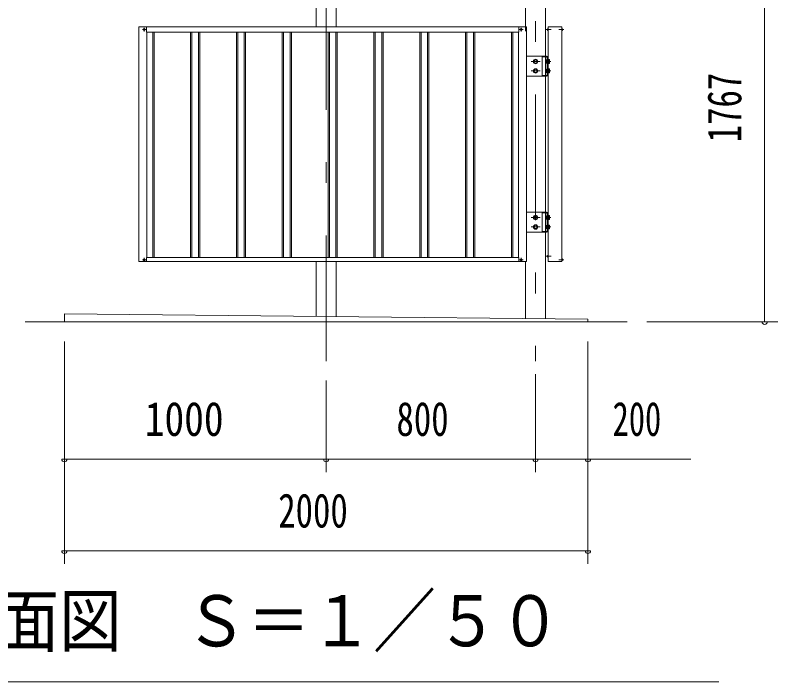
# Model space of a CAD drawing. Units: millimetres, scale not verified. Extents: x -23102 to 23102, y -10150 to 10150.
# Drawn here: x 6313 to 9226, y 470 to 3015 of the extents above; entities that cross this region are included whole.
import ezdxf
from ezdxf.enums import TextEntityAlignment as Align

# ---------------------------------------------------------------- set-up
doc = ezdxf.new("R2010")
doc.units = ezdxf.units.MM
doc.header["$LTSCALE"] = 40
doc.linetypes.add('USER3', pattern=[24, 12, -5, 2, -5])
for name, color, linetype, lineweight in [('0-2_1-0BOLD', 7, 'Continuous', 18), ('0-3_1-2CENTER', 3, 'USER3', 18), ('0-4_1-4THIN', 4, 'Continuous', 18), ('0-5_1-5DIM', 3, 'Continuous', 18)]:
    doc.layers.add(name, color=color, linetype=linetype, lineweight=lineweight)
doc.styles.add('ＭＳ ゴシック', font='')
doc.styles.get('ＭＳ ゴシック').set_extended_font_data('MS Gothic')

msp = doc.modelspace()

# ---------------------------------------------------------------- linework, layer by layer
at = {"layer": '0-2_1-0BOLD'}
for p, q in [((8262.57, 3640.64), (8262.57, 2954.67)), ((8338.87, 3619.41), (8338.87, 1856.29)), ((7538.87, 2970.67), (7538.87, 3344.67)), ((7462.57, 3236.52), (7462.57, 2970.67)), ((6785.72, 2970.67), (6785.72, 2074.67)), ((8265.72, 2970.67), (6785.72, 2970.67)), ((6805.05, 2960.88), (6804.46, 2961.49)), ((6805.05, 2960.46), (6804.46, 2959.85)), ((6805.51, 2961.34), (6804.9, 2961.93)), ((6805.51, 2960.01), (6804.9, 2959.42)), ((6805.93, 2961.34), (6806.54, 2961.93)), ((6805.93, 2960.01), (6806.54, 2959.42)), ((6806.39, 2960.88), (6806.98, 2961.49)), ((6806.39, 2960.46), (6806.98, 2959.85)), ((6814.12, 2950.67), (6814.12, 2970.67)), ((8237.32, 2950.67), (6814.12, 2950.67)), ((6815.72, 2950.67), (6815.72, 2089.67)), ((8235.72, 2950.67), (8235.72, 2089.67)), ((8237.32, 2950.67), (8237.32, 2970.67)), ((8245.05, 2960.88), (8244.46, 2961.49)), ((8245.05, 2960.46), (8244.46, 2959.85)), ((8245.51, 2961.34), (8244.9, 2961.93)), ((8245.51, 2960.01), (8244.9, 2959.42)), ((8245.93, 2961.34), (8246.54, 2961.93)), ((8245.93, 2960.01), (8246.54, 2959.42)), ((8246.39, 2960.88), (8246.98, 2961.49)), ((8246.39, 2960.46), (8246.98, 2959.85)), ((8265.72, 2970.67), (8265.72, 2074.67)), ((8348.37, 2964.17), (8347.25, 2964.07)), ((8348.37, 2957.17), (8347.25, 2957.27)), ((8348.08, 2957.17), (8348.37, 2957.17)), ((8348.37, 2970.67), (8401.37, 2970.67)), ((8348.37, 2847.17), (8348.37, 2970.67)), ((8401.37, 2964.17), (8402.49, 2964.07)), ((8401.37, 2957.17), (8402.49, 2957.27)), ((8401.66, 2957.17), (8401.37, 2957.17)), ((8325.72, 2858.67), (8265.72, 2858.67)), ((8325.72, 2858.67), (8325.72, 2782.67)), ((8342.87, 2858.67), (8326.87, 2858.67)), ((8326.87, 2856.37), (8326.87, 2858.67)), ((8342.87, 2856.37), (8326.87, 2856.37)), ((8344.57, 2854.67), (8344.57, 2786.67)), ((8346.87, 2854.67), (8346.87, 2786.67)), ((8294.22, 2842.42), (8300.72, 2846.18)), ((8300.72, 2846.18), (8307.22, 2842.42)), ((8307.22, 2842.42), (8307.22, 2834.92)), ((8338.97, 2843.57), (8339.47, 2844.45)), ((8338.97, 2833.77), (8338.97, 2843.57)), ((8339.47, 2844.45), (8342.97, 2844.45)), ((8339.47, 2841.56), (8342.97, 2841.56)), ((8339.47, 2835.79), (8342.97, 2835.79)), ((8342.97, 2832.42), (8344.57, 2832.42)), ((8348.47, 2847.17), (8346.87, 2847.17)), ((8348.47, 2830.17), (8346.87, 2830.17)), ((8348.37, 2811.17), (8348.37, 2830.17)), ((8348.47, 2830.17), (8348.47, 2847.17)), ((8353.27, 2846.18), (8348.47, 2846.18)), ((8353.27, 2842.42), (8348.47, 2842.42)), ((8353.27, 2834.92), (8348.47, 2834.92)), ((8353.27, 2831.17), (8348.47, 2831.17)), ((8353.97, 2844.97), (8353.27, 2846.18)), ((8353.97, 2832.37), (8353.27, 2831.17)), ((8353.97, 2832.37), (8353.97, 2844.97)), ((8294.22, 2806.42), (8300.72, 2810.18)), ((8300.72, 2810.18), (8307.22, 2806.42)), ((8307.22, 2806.42), (8307.22, 2798.92)), ((8338.97, 2807.57), (8338.97, 2797.77)), ((8338.97, 2797.77), (8339.47, 2796.9)), ((8339.47, 2805.56), (8342.97, 2805.56)), ((8339.47, 2799.78), (8342.97, 2799.78)), ((8339.47, 2796.9), (8342.97, 2796.9)), ((8342.97, 2808.92), (8344.57, 2808.92)), ((8348.47, 2811.17), (8346.87, 2811.17)), ((8348.47, 2794.17), (8348.47, 2811.17)), ((8353.27, 2810.18), (8348.47, 2810.18)), ((8353.27, 2806.42), (8348.47, 2806.42)), ((8353.27, 2798.92), (8348.47, 2798.92)), ((8353.97, 2808.97), (8353.27, 2810.18)), ((8353.97, 2796.37), (8353.27, 2795.17)), ((8353.97, 2796.37), (8353.97, 2808.97)), ((8325.72, 2782.67), (8265.72, 2782.67)), ((8326.87, 2782.67), (8326.87, 2784.97)), ((8342.87, 2784.97), (8326.87, 2784.97)), ((8342.87, 2782.67), (8326.87, 2782.67)), ((8348.47, 2794.17), (8346.87, 2794.17)), ((8348.37, 2074.67), (8348.37, 2794.17)), ((8353.27, 2795.17), (8348.47, 2795.17)), ((8325.72, 2262.67), (8265.72, 2262.67)), ((8294.22, 2246.42), (8300.72, 2250.18)), ((8300.72, 2250.18), (8307.22, 2246.42)), ((8307.22, 2246.42), (8307.22, 2238.92)), ((8325.72, 2262.67), (8325.72, 2186.67)), ((8342.87, 2262.67), (8326.87, 2262.67)), ((8326.87, 2260.37), (8326.87, 2262.67)), ((8342.87, 2260.37), (8326.87, 2260.37)), ((8338.97, 2247.57), (8339.47, 2248.45)), ((8338.97, 2237.77), (8338.97, 2247.57)), ((8339.47, 2248.45), (8342.97, 2248.45)), ((8339.47, 2245.56), (8342.97, 2245.56)), ((8344.57, 2258.67), (8344.57, 2190.67)), ((8346.87, 2258.67), (8346.87, 2190.67)), ((8348.47, 2251.17), (8346.87, 2251.17)), ((8348.47, 2234.17), (8348.47, 2251.17)), ((8353.27, 2250.18), (8348.47, 2250.18)), ((8353.27, 2246.42), (8348.47, 2246.42)), ((8353.97, 2248.97), (8353.27, 2250.18)), ((8353.97, 2236.37), (8353.97, 2248.97)), ((8294.22, 2210.42), (8300.72, 2214.18)), ((8300.72, 2214.18), (8307.22, 2210.42)), ((8339.47, 2239.79), (8342.97, 2239.79)), ((8342.97, 2236.42), (8344.57, 2236.42)), ((8348.47, 2234.17), (8346.87, 2234.17)), ((8348.47, 2215.17), (8346.87, 2215.17)), ((8353.27, 2238.92), (8348.47, 2238.92)), ((8353.27, 2235.17), (8348.47, 2235.17)), ((8348.47, 2198.17), (8348.47, 2215.17)), ((8353.27, 2214.18), (8348.47, 2214.18)), ((8353.97, 2236.37), (8353.27, 2235.17)), ((8353.97, 2212.97), (8353.27, 2214.18)), ((8325.72, 2186.67), (8265.72, 2186.67)), ((8307.22, 2210.42), (8307.22, 2202.92)), ((8326.87, 2186.67), (8326.87, 2188.97)), ((8342.87, 2188.97), (8326.87, 2188.97)), ((8342.87, 2186.67), (8326.87, 2186.67)), ((8338.97, 2211.57), (8338.97, 2201.77)), ((8338.97, 2201.77), (8339.47, 2200.9)), ((8339.47, 2209.56), (8342.97, 2209.56)), ((8339.47, 2203.78), (8342.97, 2203.78)), ((8339.47, 2200.9), (8342.97, 2200.9)), ((8342.97, 2212.92), (8344.57, 2212.92)), ((8348.47, 2198.17), (8346.87, 2198.17)), ((8353.27, 2210.42), (8348.47, 2210.42)), ((8353.27, 2202.92), (8348.47, 2202.92)), ((8353.27, 2199.17), (8348.47, 2199.17)), ((8353.97, 2200.37), (8353.27, 2199.17)), ((8353.97, 2200.37), (8353.97, 2212.97)), ((8348.37, 2098.17), (8347.25, 2098.07)), ((8265.72, 2074.67), (6785.72, 2074.67)), ((6805.05, 2081.88), (6804.46, 2082.49)), ((6805.05, 2081.46), (6804.46, 2080.85)), ((6805.51, 2082.34), (6804.9, 2082.93)), ((6805.51, 2081.01), (6804.9, 2080.42)), ((6805.93, 2082.34), (6806.54, 2082.93)), ((6805.93, 2081.01), (6806.54, 2080.42)), ((6806.39, 2081.88), (6806.98, 2082.49)), ((6806.39, 2081.46), (6806.98, 2080.85)), ((7462.57, 2074.67), (7462.57, 1865.05)), ((7538.87, 1864.29), (7538.87, 2074.67)), ((8237.32, 2089.67), (8237.32, 2074.67)), ((8245.05, 2081.88), (8244.46, 2082.49)), ((8245.05, 2081.46), (8244.46, 2080.85)), ((8245.51, 2082.34), (8244.9, 2082.93)), ((8245.51, 2081.01), (8244.9, 2080.42)), ((8245.93, 2082.34), (8246.54, 2082.93)), ((8245.93, 2081.01), (8246.54, 2080.42)), ((8246.39, 2081.88), (8246.98, 2082.49)), ((8246.39, 2081.46), (8246.98, 2080.85)), ((8262.57, 2074.67), (8262.57, 1857.05)), ((8348.37, 2091.17), (8347.25, 2091.27)), ((8348.08, 2091.17), (8348.37, 2091.17)), ((8401.37, 2085.17), (8402.49, 2085.07)), ((8401.37, 2078.17), (8402.49, 2078.27)), ((8401.66, 2078.17), (8401.37, 2078.17)), ((6350.71, 1844.67), (8650.71, 1844.67)), ((8500.72, 1844.67), (8500.72, 1854.67))]:
    msp.add_line(p, q, dxfattribs=at)
for points in [[(8401.37, 2970.67), (8401.37, 2074.67), (8348.37, 2074.67)], [(8294.22, 2842.42), (8294.22, 2834.92), (8300.72, 2831.17), (8307.22, 2834.92)], [(8338.97, 2833.77), (8339.47, 2832.9), (8342.97, 2832.9)], [(8342.97, 2832.42), (8342.97, 2844.92), (8344.57, 2844.92)], [(8294.22, 2806.42), (8294.22, 2798.92), (8300.72, 2795.17), (8307.22, 2798.92)], [(8338.97, 2807.57), (8339.47, 2808.45), (8342.97, 2808.45)], [(8342.97, 2808.92), (8342.97, 2796.42), (8344.57, 2796.42)], [(8294.22, 2246.42), (8294.22, 2238.92), (8300.72, 2235.17), (8307.22, 2238.92)], [(8342.97, 2236.42), (8342.97, 2248.92), (8344.57, 2248.92)], [(8338.97, 2237.77), (8339.47, 2236.9), (8342.97, 2236.9)], [(8294.22, 2210.42), (8294.22, 2202.92), (8300.72, 2199.17), (8307.22, 2202.92)], [(8338.97, 2211.57), (8339.47, 2212.45), (8342.97, 2212.45)], [(8342.97, 2212.92), (8342.97, 2200.42), (8344.57, 2200.42)], [(8237.32, 2089.67), (6814.12, 2089.67), (6814.12, 2074.67)], [(8500.72, 1854.67), (6500.72, 1874.67), (6500.72, 1844.67)]]:
    msp.add_lwpolyline(points, dxfattribs=at)
for centre, radius in [((6805.72, 2960.67), 3.54), ((8245.72, 2960.67), 3.54), ((8300.72, 2838.67), 8.5), ((8300.72, 2838.67), 6.3), ((8300.72, 2802.67), 8.5), ((8300.72, 2802.67), 6.3), ((8300.72, 2242.67), 8.5), ((8300.72, 2242.67), 6.3), ((8300.72, 2206.67), 8.5), ((8300.72, 2206.67), 6.3), ((6805.72, 2081.67), 3.54), ((8245.72, 2081.67), 3.54)]:
    msp.add_circle(centre, radius, dxfattribs=at)
for centre, radius, start, end in [((6805.72, 2960.67), 1.5, 123.11206, 146.88794), ((6805.72, 2960.67), 1.5, 213.11206, 236.88794), ((6804.84, 2960.67), 0.3, 315.99959, 44.00041), ((6805.72, 2961.55), 0.3, 225.99959, 314.00041), ((6805.72, 2959.79), 0.3, 45.99959, 134.00041), ((6806.6, 2960.67), 0.3, 135.99959, 224.00041), ((6805.72, 2960.67), 1.5, 33.11206, 56.88794), ((6805.72, 2960.67), 1.5, 303.11206, 326.88794), ((8245.72, 2960.67), 1.5, 123.11206, 146.88794), ((8245.72, 2960.67), 1.5, 213.11206, 236.88794), ((8244.84, 2960.67), 0.3, 315.99959, 44.00041), ((8245.72, 2961.55), 0.3, 225.99959, 314.00041), ((8245.72, 2959.79), 0.3, 45.99959, 134.00041), ((8246.6, 2960.67), 0.3, 135.99959, 224.00041), ((8245.72, 2960.67), 1.5, 33.11206, 56.88794), ((8245.72, 2960.67), 1.5, 303.11206, 326.88794), ((8354.77, 2960.67), 9, 164.11915, 195.88085), ((8347.36, 2962.78), 1.3, 95, 164.11915), ((8347.36, 2958.57), 1.3, 195.88085, 265), ((8402.38, 2962.78), 1.3, 15.88085, 85), ((8402.38, 2958.57), 1.3, 275, 344.11915), ((8394.97, 2960.67), 9, 344.11915, 15.88085), ((8342.87, 2854.67), 4, 0, 90), ((8342.87, 2854.67), 1.7, 0, 90), ((8341.29, 2843), 2.32, 180, 218.54623), ((8347.48, 2838.67), 8.51, 160.17089, 199.83133), ((8341.29, 2834.34), 2.32, 141.46857, 180), ((8351.09, 2844.3), 2.88, 319.27318, 360), ((8343.51, 2838.67), 10.46, 338.97459, 21.02541), ((8351.09, 2833.04), 2.88, 0, 40.72682), ((8341.29, 2807), 2.32, 180, 218.53143), ((8347.48, 2802.67), 8.51, 160.16867, 199.82911), ((8341.29, 2798.34), 2.32, 141.45377, 180), ((8351.09, 2808.3), 2.88, 319.27318, 360), ((8343.51, 2802.67), 10.46, 338.97459, 21.02541), ((8351.09, 2797.04), 2.88, 0, 40.72682), ((8342.87, 2786.67), 4, 270, 0), ((8342.87, 2786.67), 1.7, 270, 0), ((8341.29, 2247), 2.32, 180, 218.54623), ((8347.48, 2242.67), 8.51, 160.17089, 199.83133), ((8342.87, 2258.67), 4, 0, 90), ((8342.87, 2258.67), 1.7, 0, 90), ((8351.09, 2248.3), 2.88, 319.27318, 360), ((8343.51, 2242.67), 10.46, 338.97459, 21.02541), ((8341.29, 2238.34), 2.32, 141.46857, 180), ((8351.09, 2237.04), 2.88, 0, 40.72682), ((8341.29, 2211), 2.32, 180, 218.53143), ((8347.48, 2206.67), 8.51, 160.16867, 199.82911), ((8341.29, 2202.34), 2.32, 141.45377, 180), ((8342.87, 2190.67), 4, 270, 0), ((8342.87, 2190.67), 1.7, 270, 0), ((8351.09, 2212.3), 2.88, 319.27318, 360), ((8343.51, 2206.67), 10.46, 338.97459, 21.02541), ((8351.09, 2201.04), 2.88, 0, 40.72682), ((8354.77, 2094.67), 9, 164.11915, 195.88085), ((8347.36, 2096.78), 1.3, 95, 164.11915), ((6805.72, 2081.67), 1.5, 123.11206, 146.88794), ((6805.72, 2081.67), 1.5, 213.11206, 236.88794), ((6804.84, 2081.67), 0.3, 315.99959, 44.00041), ((6805.72, 2082.55), 0.3, 225.99959, 314.00041), ((6805.72, 2080.79), 0.3, 45.99959, 134.00041), ((6806.6, 2081.67), 0.3, 135.99959, 224.00041), ((6805.72, 2081.67), 1.5, 33.11206, 56.88794), ((6805.72, 2081.67), 1.5, 303.11206, 326.88794), ((8245.72, 2081.67), 1.5, 123.11206, 146.88794), ((8245.72, 2081.67), 1.5, 213.11206, 236.88794), ((8244.84, 2081.67), 0.3, 315.99959, 44.00041), ((8245.72, 2082.55), 0.3, 225.99959, 314.00041), ((8245.72, 2080.79), 0.3, 45.99959, 134.00041), ((8246.6, 2081.67), 0.3, 135.99959, 224.00041), ((8245.72, 2081.67), 1.5, 33.11206, 56.88794), ((8245.72, 2081.67), 1.5, 303.11206, 326.88794), ((8347.36, 2092.57), 1.3, 195.88085, 265), ((8402.38, 2083.78), 1.3, 15.88085, 85), ((8402.38, 2079.57), 1.3, 275, 344.11915), ((8394.97, 2081.67), 9, 344.11915, 15.88085)]:
    msp.add_arc(centre, radius, start, end, dxfattribs=at)
at = {"layer": '0-3_1-2CENTER'}
for p, q in [((7500.72, 1694.67), (7500.72, 4007.67)), ((8300.72, 3673.19), (8300.72, 1694.67)), ((6798.64, 2960.67), (6812.8, 2960.67)), ((6805.72, 2967.75), (6805.72, 2953.59)), ((8238.64, 2960.67), (8252.8, 2960.67)), ((8245.72, 2967.75), (8245.72, 2953.59)), ((8340.77, 2960.67), (8360.37, 2960.67)), ((8408.97, 2960.67), (8389.37, 2960.67)), ((8317.72, 2838.67), (8283.72, 2838.67)), ((8336.71, 2838.67), (8358.87, 2838.67)), ((8317.72, 2802.67), (8283.72, 2802.67)), ((8336.71, 2802.67), (8358.87, 2802.67)), ((8317.72, 2242.67), (8283.72, 2242.67)), ((8336.71, 2242.67), (8358.87, 2242.67)), ((8317.72, 2206.67), (8283.72, 2206.67)), ((8336.71, 2206.67), (8358.87, 2206.67)), ((6798.64, 2081.67), (6812.8, 2081.67)), ((6805.72, 2088.75), (6805.72, 2074.59)), ((8238.64, 2081.67), (8252.8, 2081.67)), ((8245.72, 2088.75), (8245.72, 2074.59)), ((8340.77, 2094.67), (8360.37, 2094.67)), ((8408.97, 2081.67), (8389.37, 2081.67))]:
    msp.add_line(p, q, dxfattribs=at)
at = {"layer": '0-4_1-4THIN'}
for p, q in [((6838.22, 2950.67), (6838.22, 2089.67)), ((6843.22, 2950.67), (6843.22, 2089.67)), ((6983.22, 2950.67), (6983.22, 2089.67)), ((6988.22, 2950.67), (6988.22, 2089.67)), ((7013.22, 2950.67), (7013.22, 2089.67)), ((7018.22, 2950.67), (7018.22, 2089.67)), ((7158.22, 2950.67), (7158.22, 2089.67)), ((7163.22, 2950.67), (7163.22, 2089.67)), ((7188.22, 2950.67), (7188.22, 2089.67)), ((7193.22, 2950.67), (7193.22, 2089.67)), ((7333.22, 2950.67), (7333.22, 2089.67)), ((7338.22, 2950.67), (7338.22, 2089.67)), ((7363.22, 2950.67), (7363.22, 2089.67)), ((7368.22, 2950.67), (7368.22, 2089.67)), ((7508.22, 2950.67), (7508.22, 2089.67)), ((7513.22, 2950.67), (7513.22, 2089.67)), ((7538.22, 2950.67), (7538.22, 2089.67)), ((7543.22, 2950.67), (7543.22, 2089.67)), ((7683.22, 2950.67), (7683.22, 2089.67)), ((7688.22, 2950.67), (7688.22, 2089.67)), ((7713.22, 2950.67), (7713.22, 2089.67)), ((7718.22, 2950.67), (7718.22, 2089.67)), ((7858.22, 2950.67), (7858.22, 2089.67)), ((7863.22, 2950.67), (7863.22, 2089.67)), ((7888.22, 2950.67), (7888.22, 2089.67)), ((7893.22, 2950.67), (7893.22, 2089.67)), ((8033.22, 2950.67), (8033.22, 2089.67)), ((8038.22, 2950.67), (8038.22, 2089.67)), ((8063.22, 2950.67), (8063.22, 2089.67)), ((8068.22, 2950.67), (8068.22, 2089.67)), ((8208.22, 2950.67), (8208.22, 2089.67)), ((8213.22, 2950.67), (8213.22, 2089.67))]:
    msp.add_line(p, q, dxfattribs=at)
at = {"layer": '0-5_1-5DIM'}
for p, q in [((9175.71, 1844.67), (9175.71, 3611.67)), ((9225.72, 1844.67), (8725.71, 1844.67)), ((9185.71, 1844.67), (9165.71, 1844.67)), ((6500.72, 1769.67), (6500.72, 919.67)), ((8500.72, 919.67), (8500.72, 1769.67)), ((8300.72, 1269.67), (8300.72, 1644.67)), ((7500.72, 1269.67), (7500.72, 1619.67)), ((6510.72, 1319.67), (6490.72, 1319.67)), ((8893.22, 1319.67), (6500.72, 1319.67)), ((7510.72, 1319.67), (7490.72, 1319.67)), ((7500.72, 1319.67), (8300.72, 1319.67)), ((8310.72, 1319.67), (8290.72, 1319.67)), ((8300.72, 1319.67), (8500.72, 1319.67)), ((8510.72, 1319.67), (8490.72, 1319.67)), ((6510.72, 969.67), (6490.72, 969.67)), ((6500.72, 969.67), (8500.72, 969.67)), ((8510.72, 969.67), (8490.72, 969.67)), ((9000.72, 469.67), (6000.72, 469.67))]:
    msp.add_line(p, q, dxfattribs=at)
for centre in [(9175.71, 1844.67), (6500.72, 1319.67), (7500.72, 1319.67), (8300.72, 1319.67), (8500.72, 1319.67), (6500.72, 969.67), (8500.72, 969.67)]:
    msp.add_arc(centre, 10, 180, 0, dxfattribs=at)

# ---------------------------------------------------------------- texts
at = {"layer": '0-5_1-5DIM', "color": 7, "style": 'ＭＳ ゴシック', "width": 0.75}
msp.add_text('1767', height=130.2, rotation=90, dxfattribs=at).set_placement((9125.71, 2530.02), align=Align.BOTTOM_LEFT)
at = {"layer": '0-5_1-5DIM', "color": 7, "style": 'ＭＳ ゴシック'}
for s, height, width, p in [('1000', 130.2, 0.85, (6807.92, 1369.67)), ('800', 130.2, 0.75, (7769.31, 1369.67)), ('200', 130.2, 0.7, (8594.71, 1369.67)), ('2000', 130.2, 0.75, (7317.69, 1019.67)), ('側面図\u3000Ｓ＝１／５０', 195.4, 0.9, (6000.72, 546.32))]:
    msp.add_text(s, height=height, dxfattribs=dict(at, width=width)).set_placement(p, align=Align.BOTTOM_LEFT)

doc.saveas('drawing.dxf')
